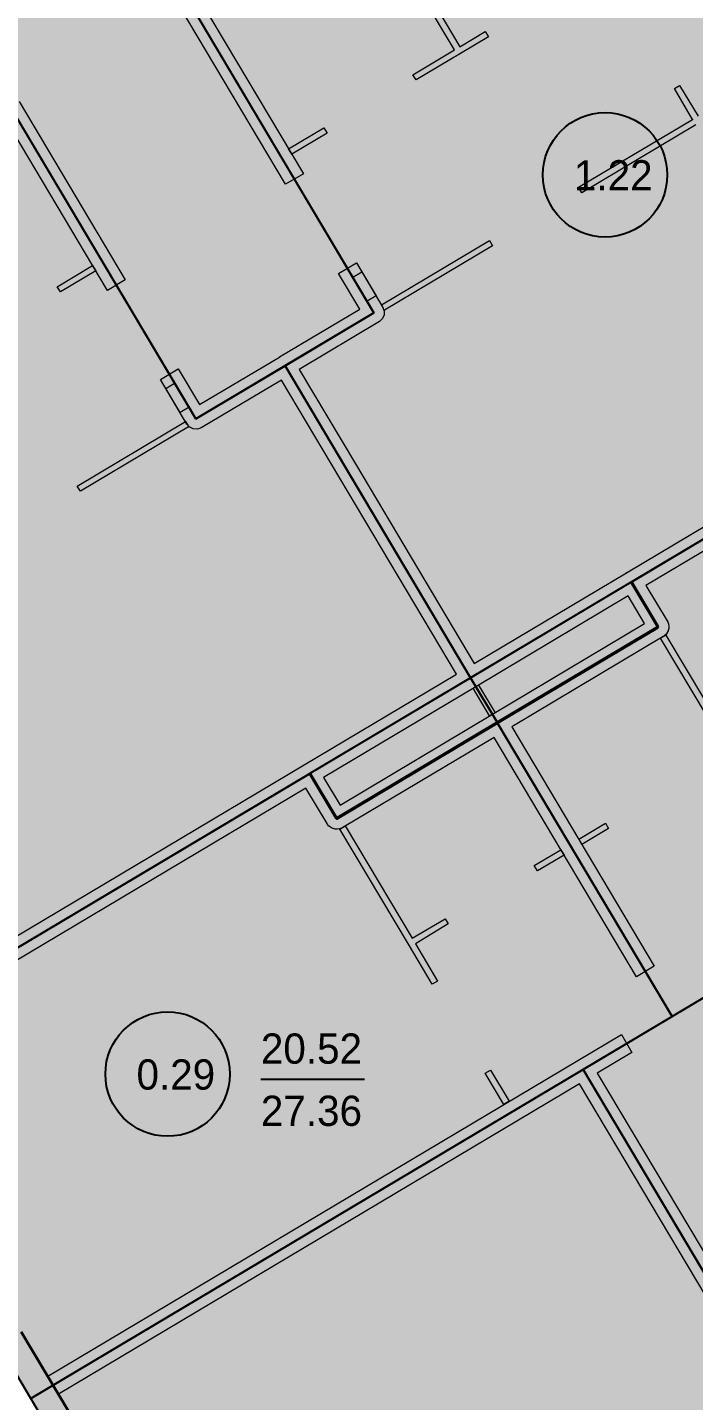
# Model space of a CAD drawing. Header units: millimetres. Extents: x 0 to 312583, y -208103 to 25097.
# Drawn here: x 98740 to 105166, y -151083 to -137844 of the extents above; entities that cross this region are included whole.
import ezdxf

# ---------------------------------------------------------------- set-up
doc = ezdxf.new("R2010")
doc.units = ezdxf.units.MM
doc.linetypes.add('Solid', pattern=[0])
for name, color, linetype, lineweight in [('Inner Walls', 5, 'Solid', 0), ('One-Bedroom Apartment', 1, 'Solid', 35), ('Outer Walls', 254, 'Solid', 25), ('Room Objects', 47, 'Solid', 15), ('Room Walls', 47, 'Solid', 35), ('Service Area', 252, 'Solid', 25), ('Studio Apartment', 250, 'Solid', 25), ('Three-Bedroom Apartment', 151, 'Solid', 25)]:
    doc.layers.add(name, color=color, linetype=linetype, lineweight=lineweight)
doc.styles.add('Dialog.plain', font='Dialog.plain')

msp = doc.modelspace()

# ---------------------------------------------------------------- hatches: boundary and pattern name
at = {"layer": 'One-Bedroom Apartment', "linetype": 'Solid', "lineweight": 25}
for points in [[(101225, -141106), (102083, -140594), (100293, -137588), (101998, -136573), (102254, -137002), (102255, -137004), (102256, -137005), (102258, -137006), (102260, -137007), (102262, -137007), (102264, -137007), (102266, -137006), (102267, -137005), (103669, -136171), (103671, -136170), (103672, -136169), (103673, -136167), (103674, -136165), (103674, -136163), (103674, -136161), (103673, -136159), (103673, -136157), (103417, -135728), (103417, -135728), (106523, -133879), (106523, -133879), (108313, -136886), (110104, -139893), (103015, -144114), (103015, -144114)], [(94136, -145327), (92345, -142320), (95451, -140470), (95707, -140900), (95708, -140901), (95710, -140903), (95712, -140904), (95713, -140904), (95715, -140905), (95717, -140905), (95719, -140904), (95721, -140903), (97123, -140069), (97124, -140068), (97126, -140066), (97127, -140065), (97127, -140063), (97127, -140061), (97127, -140059), (97127, -140057), (97126, -140055), (96870, -139625), (98575, -138611), (100365, -141617), (101225, -141106), (103015, -144114), (95926, -148334)], [(100717, -154327), (98773, -151062), (104100, -147890), (104100, -147891), (106044, -151156), (107988, -154421), (106531, -155288), (106531, -155288), (106276, -154858), (106274, -154857), (106273, -154855), (106271, -154854), (106270, -154854), (106268, -154853), (106266, -154853), (106264, -154854), (106262, -154855), (105063, -155568), (105062, -155569), (105060, -155571), (105059, -155573), (105059, -155574), (105058, -155576), (105059, -155578), (105059, -155580), (105060, -155582), (105316, -156012), (102661, -157592), (102661, -157592)]]:
    msp.add_hatch(color=250, dxfattribs=at).paths.add_polyline_path(points, flags=0)
at = {"layer": 'Room Objects', "linetype": 'Solid', "lineweight": 0}
for points in [[(102103, -140432), (102017, -140483), (101879, -140250), (101879, -140250), (101965, -140199)], [(100299, -141506), (100213, -141557), (100074, -141325), (100074, -141325), (100160, -141273)]]:
    msp.add_hatch(color=5, dxfattribs=at).paths.add_polyline_path(points, flags=0)
at = {"layer": 'Service Area', "linetype": 'Solid', "lineweight": 25}
for points in [[(102083, -140594), (100365, -141617), (93204, -129590), (94922, -128566)], [(104818, -143623), (103271, -144543), (103015, -144114), (103015, -144114), (104562, -143193)], [(101724, -145464), (101468, -145035), (103015, -144114), (103015, -144114), (103271, -144543)], [(112878, -158725), (121298, -153712), (122321, -155430), (112183, -161466), (104100, -147891), (105819, -146868)]]:
    msp.add_hatch(color=254, dxfattribs=at).paths.add_polyline_path(points, flags=0)
at = {"layer": 'Studio Apartment', "linetype": 'Solid', "lineweight": 25}
for points in [[(111146, -143695), (104959, -147379), (104959, -147379), (104959, -147379), (103276, -144552), (104823, -143631), (104824, -143630), (104826, -143628), (104827, -143627), (104827, -143625), (104827, -143623), (104827, -143621), (104827, -143619), (104826, -143617), (104570, -143188), (109202, -140430), (109202, -140430)], [(104959, -147379), (98773, -151062), (98773, -151062), (98773, -151062), (96829, -147797), (96829, -147797), (101460, -145040), (101460, -145040), (101716, -145469), (101717, -145471), (101718, -145472), (101720, -145473), (101722, -145474), (101724, -145474), (101726, -145474), (101728, -145474), (101729, -145473), (103276, -144552), (103276, -144552)]]:
    msp.add_hatch(color=252, dxfattribs=at).paths.add_polyline_path(points, flags=0)

# ---------------------------------------------------------------- linework, layer by layer
at = {"layer": 'Inner Walls', "color": 47, "linetype": 'Solid', "lineweight": 15}
for p, q in [((101230, -139356), (100207, -137639)), ((100430, -137622), (101402, -139254)), ((98661, -138559), (99683, -140277)), ((99512, -140379), (98540, -138748)), ((101402, -139254), (101230, -139356)), ((101742, -140216), (101913, -140113)), ((101913, -140113), (102169, -140543)), ((99683, -140277), (99512, -140379)), ((101946, -140559), (101742, -140216)), ((104519, -143102), (108954, -140461)), ((101173, -141020), (101946, -140559)), ((102169, -140543), (102182, -140580)), ((102182, -140580), (102180, -140619)), ((102135, -140680), (101362, -141141)), ((102163, -140654), (102135, -140680)), ((102180, -140619), (102163, -140654)), ((109038, -140644), (104707, -143223)), ((100400, -141480), (101173, -141021)), ((101173, -141021), (101173, -141020)), ((100023, -141239), (100195, -141136)), ((100279, -141668), (100023, -141239)), ((100195, -141136), (100400, -141480)), ((101190, -141243), (100416, -141703)), ((102878, -144079), (101190, -141243)), ((101362, -141141), (101904, -142052)), ((100305, -141697), (100279, -141668)), ((100340, -141714), (100305, -141697)), ((100379, -141716), (100340, -141714)), ((100416, -141703), (100379, -141716)), ((101904, -142052), (103050, -143977)), ((103050, -143977), (104519, -143102)), ((104707, -143223), (104912, -143566)), ((104536, -143325), (103066, -144200)), ((104694, -143591), (104536, -143325)), ((103225, -144466), (104694, -143591)), ((104912, -143566), (104917, -143575)), ((104917, -143575), (104917, -143577)), ((104917, -143577), (104924, -143595)), ((104926, -143640), (104921, -143659)), ((104924, -143595), (104924, -143597)), ((104924, -143597), (104927, -143616)), ((104927, -143618), (104926, -143638)), ((104926, -143638), (104926, -143640)), ((104927, -143616), (104927, -143618)), ((104874, -143717), (103413, -144587)), ((104882, -143712), (104874, -143717)), ((104884, -143710), (104882, -143712)), ((104898, -143697), (104884, -143710)), ((104899, -143696), (104898, -143697)), ((104911, -143680), (104899, -143696)), ((104912, -143678), (104911, -143680)), ((104921, -143661), (104912, -143678)), ((104921, -143659), (104921, -143661)), ((101409, -144954), (102878, -144079)), ((103066, -144200), (101597, -145074)), ((101756, -145341), (103225, -144466)), ((103241, -144689), (101781, -145559)), ((104615, -146996), (103241, -144689)), ((103413, -144587), (104787, -146894)), ((96974, -147594), (101409, -144954)), ((101597, -145074), (101756, -145341)), ((101425, -145177), (97095, -147755)), ((101630, -145520), (101425, -145177)), ((101635, -145529), (101630, -145520)), ((101636, -145530), (101635, -145529)), ((101649, -145545), (101636, -145530)), ((101651, -145546), (101649, -145545)), ((101667, -145558), (101651, -145546)), ((101668, -145559), (101667, -145558)), ((101686, -145567), (101668, -145559)), ((101688, -145568), (101686, -145567)), ((101707, -145573), (101688, -145568)), ((101709, -145573), (101707, -145573)), ((101728, -145574), (101709, -145573)), ((101730, -145574), (101728, -145574)), ((101750, -145571), (101730, -145574)), ((101752, -145571), (101750, -145571)), ((101770, -145564), (101752, -145571)), ((101772, -145563), (101770, -145564)), ((101781, -145559), (101772, -145563)), ((104787, -146894), (104615, -146996)), ((104049, -147804), (104470, -147554)), ((104470, -147554), (104572, -147726)), ((104572, -147726), (104237, -147925)), ((98936, -150848), (104049, -147804)), ((104237, -147925), (106386, -151534)), ((104066, -148028), (99039, -151020)), ((105958, -151207), (104066, -148028)), ((99039, -151020), (98936, -150848))]:
    msp.add_line(p, q, dxfattribs=at)
for p in [(101173, -141021), (104519, -143102), (103066, -144200), (103066, -144200), (103225, -144466), (99039, -151020)]:
    msp.add_point(p, dxfattribs=at)
at = {"layer": 'One-Bedroom Apartment', "color": 250, "linetype": 'Solid', "lineweight": 25}
for p, q in [((102083, -140594), (100293, -137588)), ((98575, -138611), (100365, -141617)), ((110104, -139893), (103015, -144114)), ((101225, -141106), (102083, -140594)), ((100365, -141617), (101225, -141106)), ((103015, -144114), (101225, -141106)), ((101225, -141106), (103015, -144114)), ((103015, -144114), (95926, -148334)), ((98773, -151062), (104100, -147890)), ((104100, -147890), (104100, -147891)), ((104100, -147891), (106044, -151156)), ((100717, -154327), (98773, -151062))]:
    msp.add_line(p, q, dxfattribs=at)
msp.add_point((103015, -144114), dxfattribs=at)
at = {"layer": 'Outer Walls', "color": 47, "linetype": 'Solid', "lineweight": 35}
msp.add_line((98680, -150419), (99320, -151493), dxfattribs=at)
at = {"layer": 'Room Objects', "color": 0, "linetype": 'Solid', "lineweight": 0}
for p, q in [((101879, -140250), (101965, -140199)), ((101965, -140199), (102103, -140432)), ((102017, -140483), (101879, -140250)), ((102103, -140432), (102017, -140483)), ((100074, -141325), (100160, -141273)), ((100213, -141557), (100074, -141325)), ((100160, -141273), (100299, -141506)), ((100299, -141506), (100213, -141557))]:
    msp.add_line(p, q, dxfattribs=at)
for p in [(101879, -140250), (100074, -141325)]:
    msp.add_point(p, dxfattribs=at)
at = {"layer": 'Room Walls', "color": 47, "linetype": 'Solid', "lineweight": 9}
for p, q in [((102860, -138060), (102293, -137107)), ((102344, -137076), (102912, -138030)), ((102912, -138030), (103157, -137883)), ((103188, -137935), (102917, -138096)), ((103157, -137883), (103188, -137935)), ((102459, -138299), (102860, -138060)), ((102917, -138096), (102490, -138350)), ((102490, -138350), (102459, -138299)), ((104981, -138433), (105032, -138403)), ((105157, -138730), (104981, -138433)), ((105032, -138403), (105209, -138699)), ((104057, -139385), (105157, -138730)), ((101259, -139013), (101600, -138810)), ((101631, -138862), (101289, -139065)), ((101600, -138810), (101631, -138862)), ((105188, -138782), (104088, -139437)), ((101274, -139039), (101259, -139013)), ((101289, -139065), (101274, -139039)), ((104088, -139437), (104057, -139385)), ((102154, -140518), (103198, -139897)), ((103198, -139897), (103228, -139948)), ((103228, -139948), (102185, -140570)), ((99028, -140343), (99369, -140140)), ((99399, -140191), (99058, -140394)), ((99369, -140140), (99399, -140191)), ((99058, -140394), (99028, -140343)), ((102170, -140544), (102154, -140518)), ((102182, -140571), (102170, -140544)), ((102185, -140570), (102182, -140571)), ((99221, -142265), (100264, -141643)), ((100264, -141643), (100280, -141669)), ((100295, -141695), (99251, -142316)), ((100280, -141669), (100297, -141693)), ((100297, -141693), (100295, -141695)), ((99251, -142316), (99221, -142265)), ((104848, -143732), (104900, -143702)), ((105493, -144815), (104848, -143732)), ((104900, -143702), (105559, -144810)), ((103040, -144215), (103092, -144184)), ((103199, -144481), (103040, -144215)), ((103092, -144184), (103251, -144451)), ((103251, -144451), (103199, -144481)), ((101755, -145574), (101806, -145543)), ((102415, -146682), (101755, -145574)), ((101806, -145543), (102451, -146626)), ((104058, -145669), (104315, -145516)), ((104346, -145567), (104088, -145721)), ((104315, -145516), (104346, -145567)), ((104088, -145721), (104058, -145669)), ((103628, -145925), (103886, -145772)), ((103917, -145823), (103659, -145977)), ((103886, -145772), (103917, -145823)), ((103659, -145977), (103628, -145925)), ((102451, -146626), (102769, -146437)), ((102799, -146488), (102482, -146678)), ((102769, -146437), (102799, -146488)), ((102645, -147069), (102415, -146682)), ((102482, -146678), (102696, -147038)), ((102696, -147038), (102645, -147069)), ((103156, -147928), (103208, -147898)), ((103336, -148229), (103156, -147928)), ((103208, -147898), (103387, -148198)), ((103387, -148198), (103336, -148229))]:
    msp.add_line(p, q, dxfattribs=at)
for p in [(105157, -138730), (102182, -140571), (102185, -140570), (100264, -141643), (100295, -141695), (100297, -141693)]:
    msp.add_point(p, dxfattribs=at)
at = {"layer": 'Service Area', "color": 254, "linetype": 'Solid', "lineweight": 25}
for p, q in [((94922, -128566), (102083, -140594)), ((100365, -141617), (93204, -129590)), ((102083, -140594), (100365, -141617)), ((103015, -144114), (104562, -143193)), ((104562, -143193), (104818, -143623)), ((104818, -143623), (103271, -144543)), ((101468, -145035), (103015, -144114)), ((103015, -144114), (103271, -144543)), ((103271, -144543), (103015, -144114)), ((103271, -144543), (101724, -145464)), ((101724, -145464), (101468, -145035)), ((104100, -147891), (105819, -146868)), ((112183, -161466), (104100, -147891))]:
    msp.add_line(p, q, dxfattribs=at)
msp.add_point((103015, -144114), dxfattribs=at)
msp.add_point((103015, -144114), dxfattribs=at)
at = {"layer": 'Studio Apartment', "color": 252, "linetype": 'Solid', "lineweight": 25}
for p, q in [((104570, -143188), (109202, -140430)), ((104826, -143617), (104570, -143188)), ((103276, -144552), (104823, -143631)), ((104823, -143631), (104824, -143630)), ((104824, -143630), (104826, -143628)), ((104827, -143619), (104826, -143617)), ((104826, -143628), (104827, -143627)), ((104827, -143621), (104827, -143619)), ((104827, -143623), (104827, -143621)), ((104827, -143625), (104827, -143623)), ((104827, -143627), (104827, -143625)), ((111146, -143695), (104959, -147379)), ((101729, -145473), (103276, -144552)), ((103276, -144552), (104959, -147379)), ((104959, -147379), (103276, -144552)), ((96829, -147797), (101460, -145040)), ((101460, -145040), (101716, -145469)), ((101716, -145469), (101717, -145471)), ((101717, -145471), (101718, -145472)), ((101718, -145472), (101720, -145473)), ((101720, -145473), (101722, -145474)), ((101722, -145474), (101724, -145474)), ((101724, -145474), (101726, -145474)), ((101726, -145474), (101728, -145474)), ((101728, -145474), (101729, -145473)), ((104959, -147379), (98773, -151062)), ((98773, -151062), (96829, -147797))]:
    msp.add_line(p, q, dxfattribs=at)
for p in [(103276, -144552), (101460, -145040), (104959, -147379), (104959, -147379), (98773, -151062), (98773, -151062)]:
    msp.add_point(p, dxfattribs=at)
at = {"layer": 'Three-Bedroom Apartment', "color": 7, "linetype": 'Solid', "lineweight": 25}
msp.add_line((100992, -147985), (101992, -147985), dxfattribs=at)
for centre in [(104312, -139265), (100092, -147935)]:
    msp.add_circle(centre, 600, dxfattribs=at)

# ---------------------------------------------------------------- texts
at = {"layer": 'Three-Bedroom Apartment', "color": 7, "linetype": 'Solid', "lineweight": 25, "style": 'Dialog.plain'}
for s, p in [('1.22', (104012, -139415)), ('20.52', (100992, -147835)), ('0.29', (99792, -148085)), ('27.36', (100992, -148435))]:
    msp.add_text(s, height=291.6, dxfattribs=at).set_placement(p)

doc.saveas('drawing.dxf')
